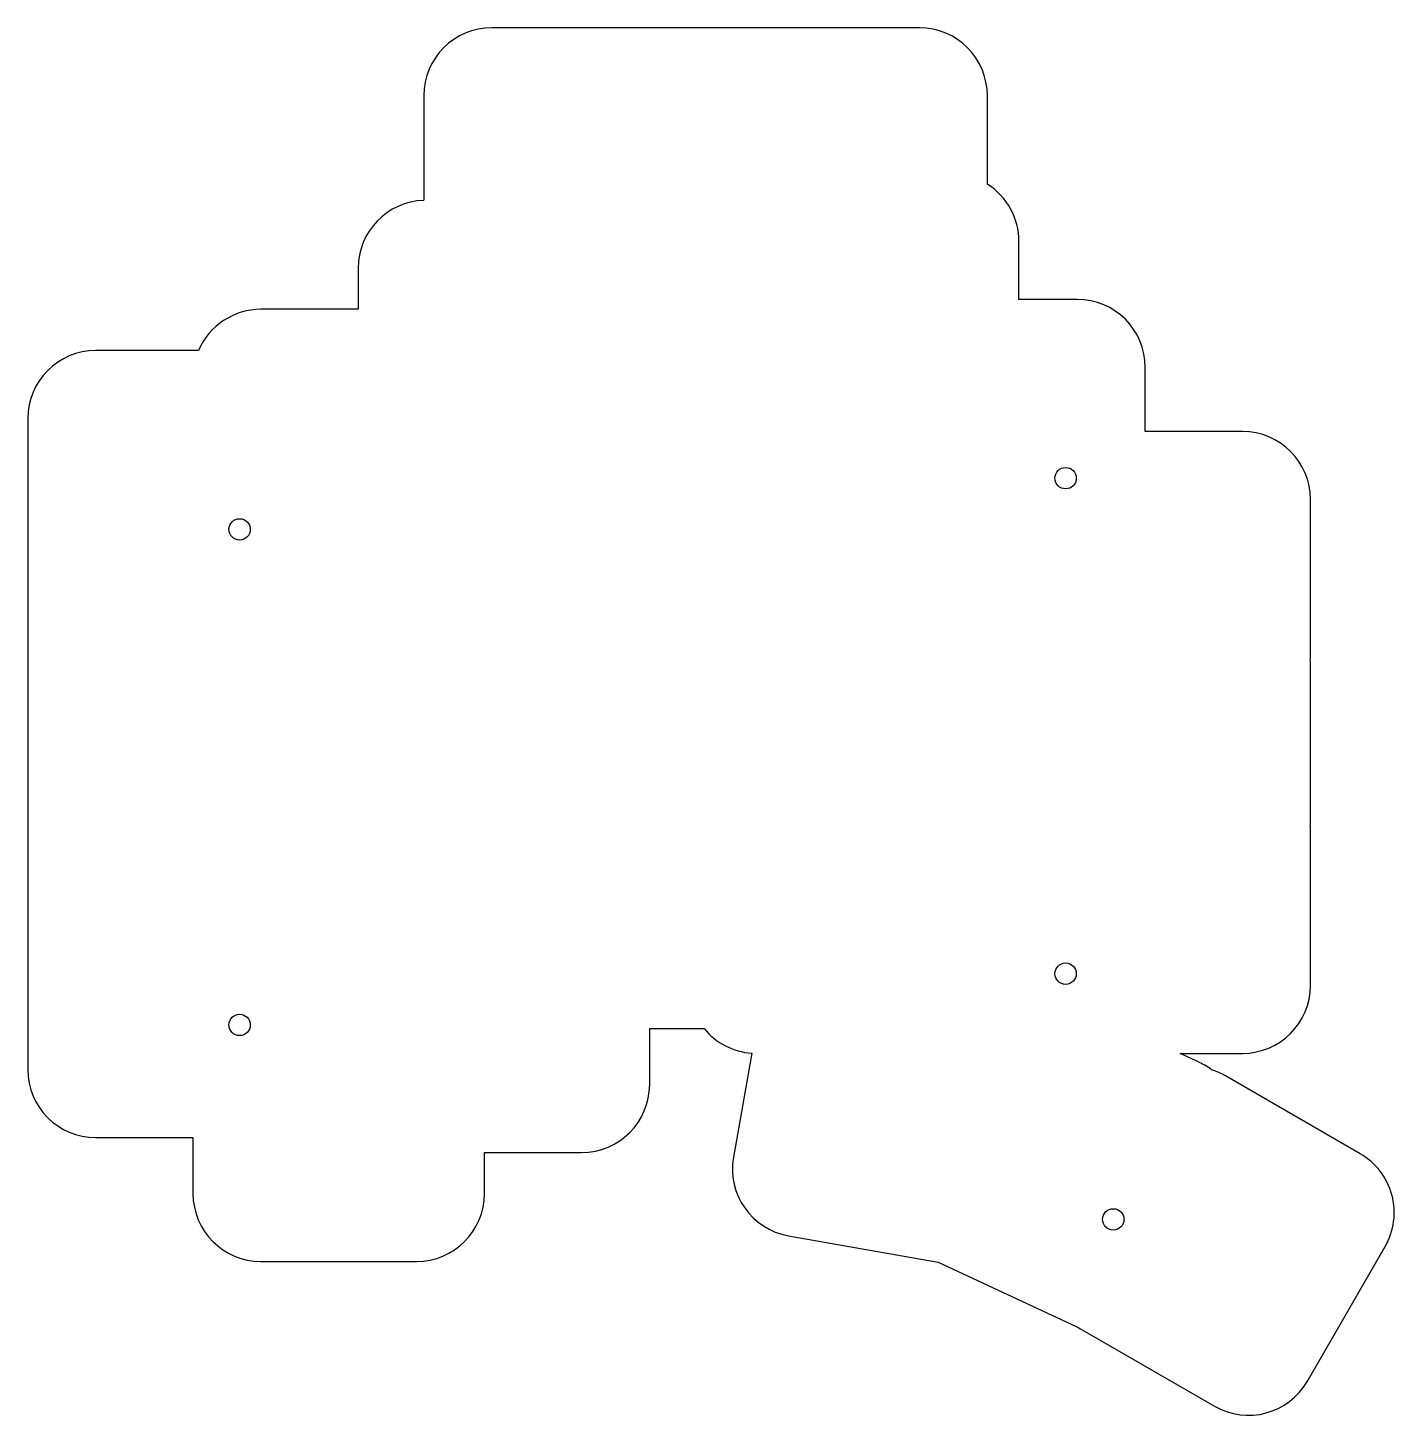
# Model space of a CAD drawing. Header units: millimetres. Extents: x 20 to 161, y -177 to -34.
import ezdxf

# ---------------------------------------------------------------- set-up
doc = ezdxf.new("R2010")
doc.units = ezdxf.units.MM

msp = doc.modelspace()

# ---------------------------------------------------------------- linework, layer by layer
for p, q in [((111.75, -33.77), (67.75, -33.77)), ((60.75, -40.77), (60.75, -51.53)), ((118.75, -49.86), (118.75, -40.77)), ((122, -61.73), (122, -55.77)), ((54, -58.53), (54, -62.75)), ((54, -62.75), (44, -62.75)), ((128, -61.73), (122, -61.73)), ((37.56, -67), (27, -67)), ((135, -75.33), (135, -68.73)), ((20, -74), (20, -90)), ((145, -75.33), (135, -75.33)), ((152, -98.33), (152, -82.33)), ((20, -91), (20, -107)), ((152, -115.33), (152, -99.33)), ((20, -108), (20, -124)), ((152, -132.33), (152, -116.33)), ((20, -125), (20, -141)), ((84, -142.53), (84, -136.78)), ((84, -136.78), (89.6, -136.78)), ((94.5, -139.31), (92.62, -150)), ((140.56, -140.25), (138.58, -139.33)), ((138.58, -139.33), (145, -139.33)), ((157.12, -149.66), (143.27, -141.66)), ((27, -148), (37, -148)), ((37, -148), (37, -153.75)), ((67, -153.75), (67, -149.53)), ((67, -149.53), (77, -149.53)), ((98.3, -158.11), (113.7, -160.83)), ((151.68, -173.08), (159.68, -159.22)), ((44, -160.75), (60, -160.75)), ((113.7, -160.83), (127.88, -167.44)), ((128.27, -167.64), (142.12, -175.64))]:
    msp.add_line(p, q)
for centre in [(126.8, -80.13), (41.8, -85.4), (126.8, -131.13), (41.8, -136.4), (131.7, -156.42)]:
    msp.add_circle(centre, 1.1)
for centre, radius, start, end in [((67.75, -40.77), 7, 90, 180), ((111.75, -40.77), 7, 0, 90), ((115, -55.77), 7, 0, 57.6076), ((61, -58.53), 7, 92.0467, 180), ((44, -69.75), 7, 90, 156.8676), ((128, -68.73), 7, 0, 90), ((27, -74), 7, 90, 180), ((145, -82.33), 7, 0, 90), ((27, -90), 7, 180, 184.096), ((27, -91), 7, 175.904, 180), ((145, -98.33), 7, 355.904, 360), ((145, -99.33), 7, 0, 4.096), ((27, -107), 7, 180, 184.096), ((27, -108), 7, 175.904, 180), ((145, -115.33), 7, 355.904, 360), ((145, -116.33), 7, 0, 4.096), ((27, -124), 7, 180, 184.096), ((27, -125), 7, 175.904, 180), ((145, -132.33), 7, 270, 360), ((95, -132.33), 7, 219.473, 265.9357), ((27, -141), 7, 180, 270), ((137.6, -146.6), 7, 52.4692, 65), ((139.77, -147.72), 7, 60, 72.5308), ((77, -142.53), 7, 270, 360), ((153.62, -155.72), 7, 330, 420), ((99.51, -151.22), 7, 170, 260), ((44, -153.75), 7, 180, 270), ((60, -153.75), 7, 270, 360), ((98.99, -154.17), 4, 259.9804, 260), ((130.84, -161.1), 7, 245, 246.7711), ((131.77, -161.58), 7, 238.2289, 240), ((145.62, -169.58), 7, 240, 330)]:
    msp.add_arc(centre, radius, start, end)

doc.saveas('drawing.dxf')
